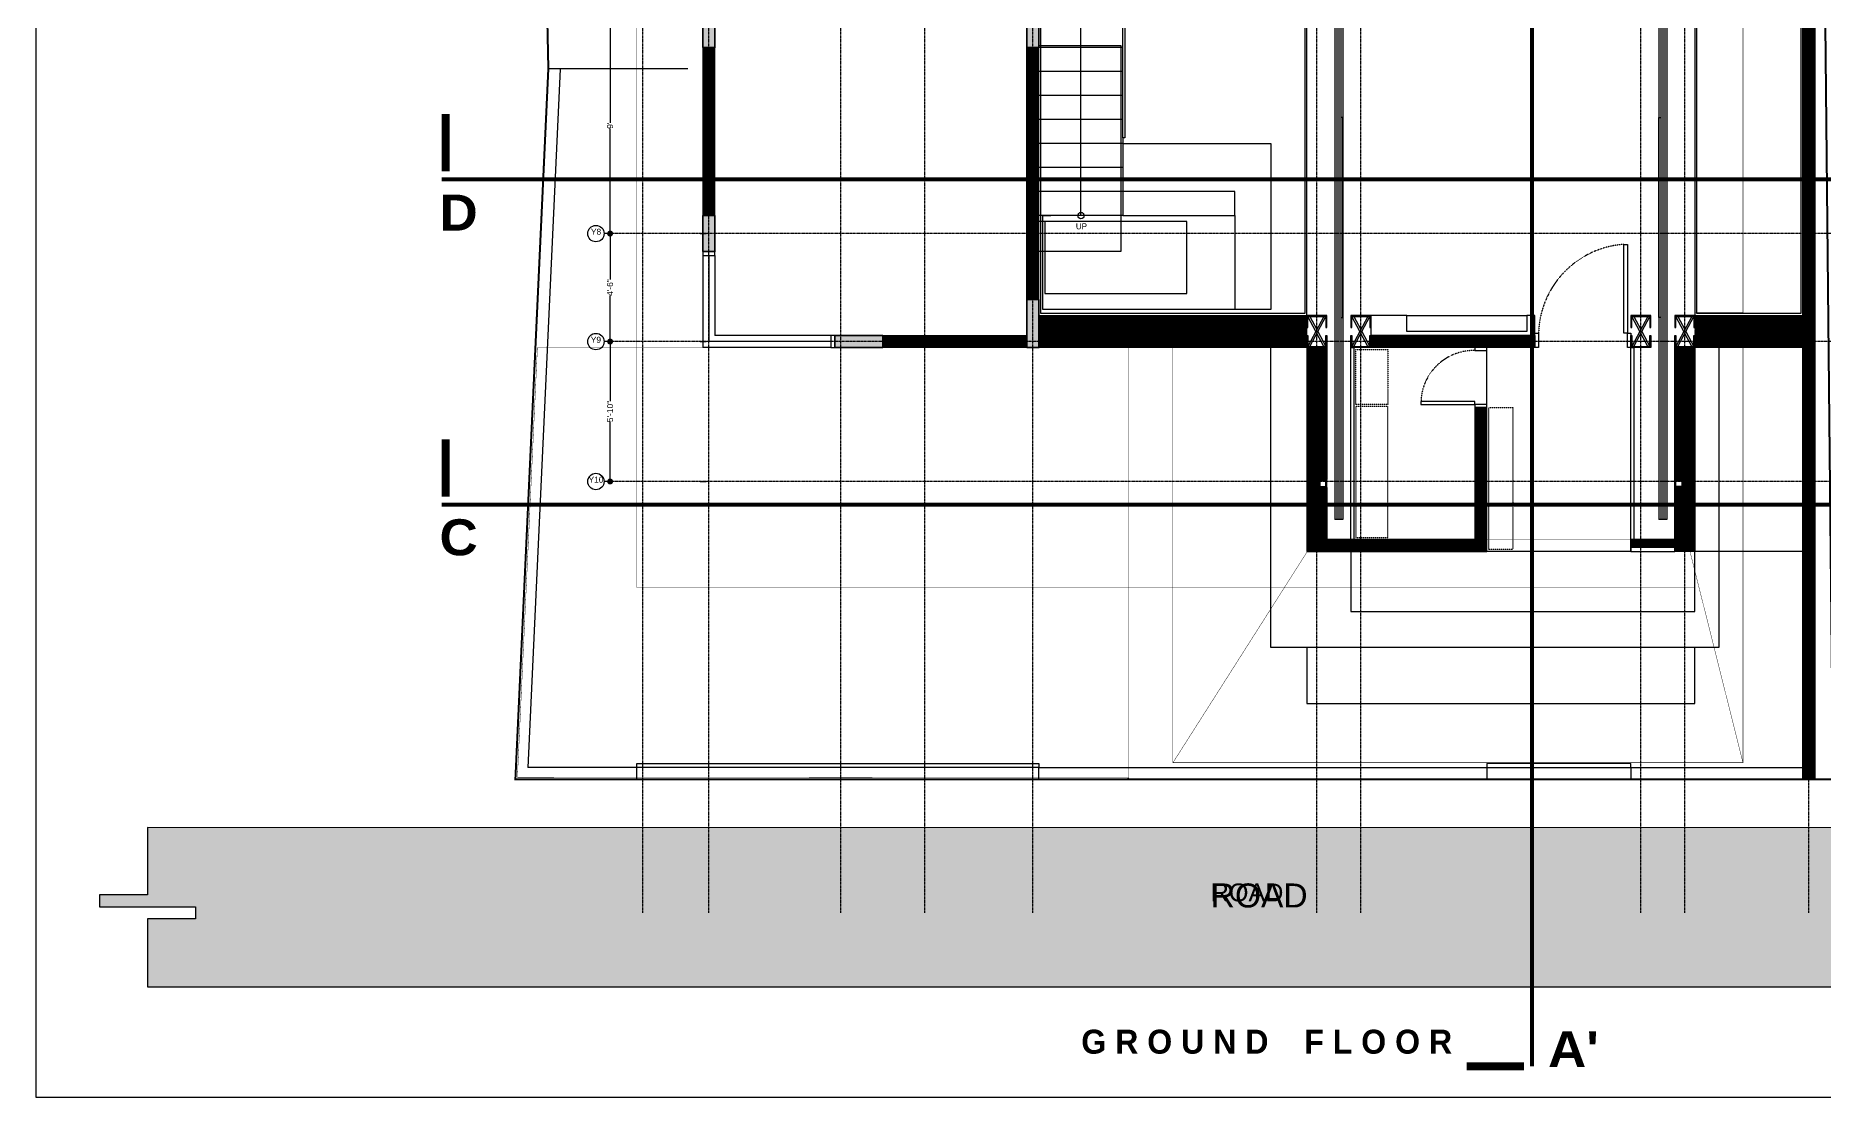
# Model space of a CAD drawing. Header units: inches. Extents: x -8790 to -5834, y -1746 to 1584.
# Drawn here: x -8790 to -7896, y 270 to 801 of the extents above; entities that cross this region are included whole.
import ezdxf

# ---------------------------------------------------------------- set-up
doc = ezdxf.new("R2010")
doc.units = ezdxf.units.IN
doc.header["$MEASUREMENT"] = 0
doc.header["$PDMODE"] = 34
for name, pattern in [('CENTERX2', [4, 2.5, -0.5, 0.5, -0.5]), ('DASHED2', [0.375, 0.25, -0.125]), ('Z-1000$0$ACAD_ISO04W100', [30, 24, -3, 0, -3]), ('Z-1001$0$CENTERX2', [4, 2.5, -0.5, 0.5, -0.5])]:
    doc.linetypes.add(name, pattern=pattern)
for name, color, linetype in [('A-TXT-MISC', 11, 'Continuous'), ('P-HATCH', 251, 'Continuous'), ('P-RCC5-SLAB', 12, 'Continuous'), ('P-XREF', 7, 'Continuous'), ('Z-1000$0$A-TXT-MISC', 11, 'Continuous'), ('Z-1000$0$A-TXT-MISC @ 48', 11, 'Continuous'), ('Z-1000$0$A-TXT-MISC @ 64', 11, 'Continuous'), ('Z-1000$0$P-MISC', 252, 'Continuous'), ('Z-1000$0$P-ROADMISC', 8, 'Continuous'), ('Z-1000$0$P-STAIRS', 13, 'Continuous'), ('Z-1000$0$Z-OPTIMISED BOUNDARY', 1, 'Z-1000$0$ACAD_ISO04W100'), ('Z-1001$0$A-MISC', 9, 'Continuous'), ('Z-1001$0$B-RCC-COLUMN', 12, 'Continuous'), ('Z-1001$0$P-TXT-MISC', 11, 'Continuous'), ('Z-1001$0$Z-CLINE', 34, 'Z-1001$0$CENTERX2'), ('Z-1001$0$Z-CLINE-DIM', 47, 'Continuous'), ('Z-1001$0$Z-CLINE-DIM @ 48', 47, 'Continuous'), ('Z-1001$0$Z-CLINE-TXT', 3, 'Continuous')]:
    doc.layers.add(name, color=color, linetype=linetype)
doc.layers.add('Z-1001$0$B-MASONRYFILL', color=7, linetype='Continuous', true_color=0x969696)
doc.styles.add('P-T-RM', font='GOTHIC.TTF')
doc.styles.get("Standard").update_dxf_attribs({"font": 'GOTHIC.TTF'})
doc.styles.add('Z-1000$0$Annotative', font='arial.ttf')
doc.styles.add('Z-1001$0$Annotative', font='arial.ttf')
doc.styles.add('Z-1001$0$Standard', font='arial.ttf')
doc.dimstyles.new('Z-1001$0$P-DW', dxfattribs={"dimtxt": 0.0625, "dimasz": 0.0625, "dimexe": 1, "dimexo": 1, "dimgap": 0, "dimtad": 0, "dimdec": 3, "dimzin": 0, "dimdsep": 46, "dimlunit": 4, "dimtxsty": 'Z-1001$0$Annotative', "dimblk": 'Z-1001$0$_Dot', "dimcen": 0, "dimdle": 2, "dimclrt": 256, "dimadec": 0, "dimazin": 0, "dimtfac": 0.75, "dimtdec": 3, "dimtmove": 0, "dimatfit": 3, "dimldrblk": 'Z-1001$0$_Dot', "dimfxl": 1, "dimtolj": 1, "dimtzin": 0, "dimarcsym": 0})
pattern_1 = [(45, (-2e-13, 408.086628), (0.0168379802, 0.0617392608), [0.079375, -0.015875, 0, -0.015875])]
pattern_2 = [(45, (22, 408.086628), (0.0168379802, 0.0617392608), [0.079375, -0.015875, 0, -0.015875])]
pattern_3 = [(45, (162, 408.086628), (0.0168379802, 0.0617392608), [0.079375, -0.015875, 0, -0.015875])]
pattern_4 = [(45, (184, 408.086628), (0.0168379802, 0.0617392608), [0.079375, -0.015875, 0, -0.015875])]
pattern_5 = [(45, (7e-13, 0.086628), (0.0168379802, 0.0617392608), [0.079375, -0.015875, 0, -0.015875])]
pattern_6 = [(45, (22, 0.086628), (0.0168379802, 0.0617392608), [0.079375, -0.015875, 0, -0.015875])]
pattern_7 = [(45, (162, 0.086628), (0.0168379802, 0.0617392608), [0.079375, -0.015875, 0, -0.015875])]
pattern_8 = [(45, (184, 0.086628), (0.0168379802, 0.0617392608), [0.079375, -0.015875, 0, -0.015875])]
pattern_9 = [(45, (-2e-13, -0.913372), (0.0168379802, 0.0617392608), [0.079375, -0.015875, 0, -0.015875])]

# ---------------------------------------------------------------- blocks, each defined once
blk = doc.blocks.new('*U59')
at = {"layer": 'Z-1000$0$A-TXT-MISC @ 48', "insert": (1592.88, 231.03), "char_height": 9, "attachment_point": 1, "style": 'Z-1000$0$Annotative'}
blk.add_mtext_dynamic_manual_height_columns('ROAD', width=69.3678, gutter_width=48, heights=[0], dxfattribs=at)
at = {"layer": 'Z-1000$0$A-TXT-MISC @ 64', "insert": (1592.88, 231.03), "char_height": 12, "attachment_point": 1, "style": 'Z-1000$0$Annotative'}
blk.add_mtext_dynamic_manual_height_columns('ROAD', width=92.4904, gutter_width=64, heights=[0], dxfattribs=at)
blk = doc.blocks.new('Z-1000')
at = {"layer": 'Z-1000$0$P-MISC'}
h = blk.add_hatch(dxfattribs=at)
h.set_pattern_fill('ANGLE', color=256)
h.set_pattern_definition([(0, (0, 0), (0, 6.985), [5.08, -1.905]), (90, (0, 0), (-6.985, 4e-16), [5.08, -1.905])])
h.paths.add_polyline_path([(2312.54, 179.33), (2312.54, 674.36), (2288.54, 674.36), (2288.54, 680.36), (2336.54, 680.36), (2336.54, 686.36), (2312.54, 686.36), (2312.54, 1168), (2203.12, 1168), (2203.12, 1144), (2197.12, 1144), (2197.12, 1192), (2191.12, 1192), (2191.12, 1168), (2164.66, 1167.85), (2163.67, 1003.74), (2159.18, 258.9), (1061.27, 259.04), (1061.27, 225.32), (1037.27, 225.32), (1037.27, 219.32), (1085.27, 219.32), (1085.27, 213.32), (1061.27, 213.32), (1061.27, 179.33), (1599.71, 179.33), (1605.71, 179.33), (1611.71, 179.33)])
at = {"layer": 'Z-1000$0$P-ROADMISC', "lineweight": -3}
blk.add_lwpolyline([(2159.18, 258.9), (1061.27, 259.04), (1061.27, 225.32), (1037.27, 225.32), (1037.27, 219.32), (1085.27, 219.32), (1085.27, 213.32), (1061.27, 213.32), (1061.27, 179.33), (1599.71, 179.33), (1599.71, 179.33), (1605.71, 179.33), (1605.71, 179.33), (1611.71, 179.33), (1611.71, 179.33), (2312.54, 179.33)], dxfattribs=at)
at = {"layer": 'Z-1000$0$P-STAIRS'}
blk.add_lwpolyline([(1005.41, 124.1), (2423.14, 124.1), (2423.14, 1438.87), (1005.41, 1438.87)], close=True, dxfattribs=at)
at = {"layer": 'Z-1000$0$Z-OPTIMISED BOUNDARY', "color": 1, "lineweight": -3, "ltscale": 0.01, "true_color": 0xef0b0b, "const_width": 1}
blk.add_lwpolyline([(1262.66, 1146.54), (1262.61, 785.71), (1259.26, 753.69), (1261.69, 638.61), (1245.21, 283.04), (1903.98, 283.04), (1896.72, 1002.04), (2138.66, 1003.89), (2140.6, 1157.45), (1262.66, 1146.54)], dxfattribs=at)
at = {"layer": 'Z-1000$0$A-TXT-MISC', "color": 2}
blk.add_blockref('*U59', (0, 0), dxfattribs=at)
blk = doc.blocks.new('Z-1001$0$columns')
at = {"layer": 'Z-1001$0$A-MISC', "true_color": 0x794715}
h = blk.add_hatch(dxfattribs=at)
h.set_pattern_fill('ANSI36', color=36, scale=0.01)
h.set_pattern_definition(pattern_1)
h.paths.add_polyline_path([(645.59, 793.07), (645.59, 799.07), (635.59, 799.07), (635.59, 793.07), (636.09, 793.07), (636.09, 798.57), (645.09, 798.57), (645.09, 793.07)])
h = blk.add_hatch(dxfattribs=at)
h.set_pattern_fill('ANSI36', color=36, scale=0.01)
h.set_pattern_definition(pattern_2)
h.paths.add_polyline_path([(667.59, 793.07), (667.59, 799.07), (657.59, 799.07), (657.59, 793.07), (658.09, 793.07), (658.09, 798.57), (667.09, 798.57), (667.09, 793.07)])
h = blk.add_hatch(dxfattribs=at)
h.set_pattern_fill('ANSI36', color=36, scale=0.01)
h.set_pattern_definition(pattern_3)
h.paths.add_polyline_path([(807.59, 793.07), (807.59, 799.07), (797.59, 799.07), (797.59, 793.07), (798.09, 793.07), (798.09, 798.57), (807.09, 798.57), (807.09, 793.07)])
h = blk.add_hatch(dxfattribs=at)
h.set_pattern_fill('ANSI36', color=36, scale=0.01)
h.set_pattern_definition(pattern_4)
h.paths.add_polyline_path([(829.59, 793.07), (829.59, 799.07), (819.59, 799.07), (819.59, 793.07), (820.09, 793.07), (820.09, 798.57), (829.09, 798.57), (829.09, 793.07)])
h = blk.add_hatch(dxfattribs=at)
h.set_pattern_fill('ANSI36', color=36, scale=0.01)
h.set_pattern_definition(pattern_1)
h.paths.add_polyline_path([(645.59, 789.07), (645.59, 783.07), (635.59, 783.07), (635.59, 789.07), (636.09, 789.07), (636.09, 783.57), (645.09, 783.57), (645.09, 789.07)])
h = blk.add_hatch(dxfattribs=at)
h.set_pattern_fill('ANSI36', color=36, scale=0.01)
h.set_pattern_definition(pattern_2)
h.paths.add_polyline_path([(667.59, 789.07), (667.59, 783.07), (657.59, 783.07), (657.59, 789.07), (658.09, 789.07), (658.09, 783.57), (667.09, 783.57), (667.09, 789.07)])
h = blk.add_hatch(dxfattribs=at)
h.set_pattern_fill('ANSI36', color=36, scale=0.01)
h.set_pattern_definition(pattern_3)
h.paths.add_polyline_path([(807.59, 789.07), (807.59, 783.07), (797.59, 783.07), (797.59, 789.07), (798.09, 789.07), (798.09, 783.57), (807.09, 783.57), (807.09, 789.07)])
h = blk.add_hatch(dxfattribs=at)
h.set_pattern_fill('ANSI36', color=36, scale=0.01)
h.set_pattern_definition(pattern_4)
h.paths.add_polyline_path([(829.59, 789.07), (829.59, 783.07), (819.59, 783.07), (819.59, 789.07), (820.09, 789.07), (820.09, 783.57), (829.09, 783.57), (829.09, 789.07)])
h = blk.add_hatch(dxfattribs=at)
h.set_pattern_fill('ANSI36', color=36, scale=0.01)
h.set_pattern_definition(pattern_5)
h.paths.add_polyline_path([(645.59, 385.07), (645.59, 391.07), (635.59, 391.07), (635.59, 385.07), (636.09, 385.07), (636.09, 390.57), (645.09, 390.57), (645.09, 385.07)])
h = blk.add_hatch(dxfattribs=at)
h.set_pattern_fill('ANSI36', color=36, scale=0.01)
h.set_pattern_definition(pattern_6)
h.paths.add_polyline_path([(667.59, 385.07), (667.59, 391.07), (657.59, 391.07), (657.59, 385.07), (658.09, 385.07), (658.09, 390.57), (667.09, 390.57), (667.09, 385.07)])
h = blk.add_hatch(dxfattribs=at)
h.set_pattern_fill('ANSI36', color=36, scale=0.01)
h.set_pattern_definition(pattern_7)
h.paths.add_polyline_path([(807.59, 385.07), (807.59, 391.07), (797.59, 391.07), (797.59, 385.07), (798.09, 385.07), (798.09, 390.57), (807.09, 390.57), (807.09, 385.07)])
h = blk.add_hatch(dxfattribs=at)
h.set_pattern_fill('ANSI36', color=36, scale=0.01)
h.set_pattern_definition(pattern_8)
h.paths.add_polyline_path([(829.59, 385.07), (829.59, 391.07), (819.59, 391.07), (819.59, 385.07), (820.09, 385.07), (820.09, 390.57), (829.09, 390.57), (829.09, 385.07)])
h = blk.add_hatch(dxfattribs=at)
h.set_pattern_fill('ANSI36', color=36, scale=0.01)
h.set_pattern_definition(pattern_5)
h.paths.add_polyline_path([(645.59, 381.07), (645.59, 375.07), (635.59, 375.07), (635.59, 381.07), (636.09, 381.07), (636.09, 375.57), (645.09, 375.57), (645.09, 381.07)])
h = blk.add_hatch(dxfattribs=at)
h.set_pattern_fill('ANSI36', color=36, scale=0.01)
h.set_pattern_definition(pattern_6)
h.paths.add_polyline_path([(667.59, 381.07), (667.59, 375.07), (657.59, 375.07), (657.59, 381.07), (658.09, 381.07), (658.09, 375.57), (667.09, 375.57), (667.09, 381.07)])
h = blk.add_hatch(dxfattribs=at)
h.set_pattern_fill('ANSI36', color=36, scale=0.01)
h.set_pattern_definition(pattern_7)
h.paths.add_polyline_path([(807.59, 381.07), (807.59, 375.07), (797.59, 375.07), (797.59, 381.07), (798.09, 381.07), (798.09, 375.57), (807.09, 375.57), (807.09, 381.07)])
h = blk.add_hatch(dxfattribs=at)
h.set_pattern_fill('ANSI36', color=36, scale=0.01)
h.set_pattern_definition(pattern_8)
h.paths.add_polyline_path([(829.59, 381.07), (829.59, 375.07), (819.59, 375.07), (819.59, 381.07), (820.09, 381.07), (820.09, 375.57), (829.09, 375.57), (829.09, 381.07)])
h = blk.add_hatch(dxfattribs=at)
h.set_pattern_fill('ANSI36', color=36, scale=0.01)
h.set_pattern_definition(pattern_9)
h.paths.add_polyline_path([(645.09, 308.57), (642.09, 308.57), (642.09, 305.57), (645.09, 305.57)], flags=16)
h.paths.add_polyline_path([(645.59, 309.07), (641.59, 309.07), (641.59, 305.07), (645.59, 305.07)])
h = blk.add_hatch(dxfattribs=at)
h.set_pattern_fill('ANSI36', color=36, scale=0.01)
h.set_pattern_definition(pattern_9)
h.paths.add_polyline_path([(820.09, 308.57), (823.09, 308.57), (823.09, 305.57), (820.09, 305.57)], flags=16)
h.paths.add_polyline_path([(819.59, 309.07), (823.59, 309.07), (823.59, 305.07), (819.59, 305.07)])
at = {"layer": 'Z-1001$0$B-MASONRYFILL', "ltscale": 2}
h = blk.add_hatch(color=8, dxfattribs=at)
h.dxf.hatch_style = 1
h.paths.add_polyline_path([(333.59, 981.07), (333.59, 975.07), (351.59, 975.07), (351.59, 981.07)])
h = blk.add_hatch(color=8, dxfattribs=at)
h.dxf.hatch_style = 1
h.paths.add_polyline_path([(495.59, 957.07), (501.59, 957.07), (501.59, 981.07), (495.59, 981.07)])
h = blk.add_hatch(color=8, dxfattribs=at)
h.dxf.hatch_style = 1
h.paths.add_polyline_path([(639.59, 963.07), (645.59, 963.07), (645.59, 981.07), (639.59, 981.07)])
h = blk.add_hatch(color=8, dxfattribs=at)
h.dxf.hatch_style = 1
h.paths.add_polyline_path([(657.59, 981.07), (657.59, 975.07), (675.59, 975.07), (675.59, 981.07)])
h = blk.add_hatch(color=8, dxfattribs=at)
h.dxf.hatch_style = 1
h.paths.add_polyline_path([(819.59, 981.07), (819.59, 975.07), (843.59, 975.07), (843.59, 981.07)])
h = blk.add_hatch(color=8, dxfattribs=at)
h.dxf.hatch_style = 1
h.paths.add_polyline_path([(819.59, 883.07), (819.59, 877.07), (843.59, 877.07), (843.59, 883.07)])
h = blk.add_hatch(color=8, dxfattribs=at)
h.dxf.hatch_style = 1
h.paths.add_polyline_path([(300.59, 819.07), (300.59, 813.07), (318.59, 813.07), (318.59, 819.07)])
h = blk.add_hatch(color=8, dxfattribs=at)
h.dxf.hatch_style = 1
h.paths.add_polyline_path([(495.59, 783.07), (501.59, 783.07), (501.59, 807.07), (495.59, 807.07)])
h = blk.add_hatch(color=8, dxfattribs=at)
h.dxf.hatch_style = 1
h.paths.add_polyline_path([(333.59, 789.07), (333.59, 783.07), (351.59, 783.07), (351.59, 789.07)])
h = blk.add_hatch(color=8, dxfattribs=at)
h.dxf.hatch_style = 1
h.paths.add_polyline_path([(495.59, 681.07), (501.59, 681.07), (501.59, 699.07), (495.59, 699.07)])
h = blk.add_hatch(color=8, dxfattribs=at)
h.dxf.hatch_style = 1
h.paths.add_polyline_path([(333.59, 615.07), (333.59, 609.07), (351.59, 609.07), (351.59, 615.07)])
h = blk.add_hatch(color=8, dxfattribs=at)
h.dxf.hatch_style = 1
h.paths.add_polyline_path([(447.59, 609.07), (447.59, 615.07), (429.59, 615.07), (429.59, 609.07)])
h = blk.add_hatch(color=8, dxfattribs=at)
h.dxf.hatch_style = 1
h.paths.add_polyline_path([(495.59, 525.07), (501.59, 525.07), (501.59, 549.07), (495.59, 549.07)])
h = blk.add_hatch(color=8, dxfattribs=at)
h.dxf.hatch_style = 1
h.paths.add_polyline_path([(333.59, 525.07), (339.59, 525.07), (339.59, 543.07), (333.59, 543.07)])
h = blk.add_hatch(color=8, dxfattribs=at)
h.dxf.hatch_style = 1
h.paths.add_polyline_path([(333.59, 423.07), (339.59, 423.07), (339.59, 441.07), (333.59, 441.07)])
h = blk.add_hatch(color=8, dxfattribs=at)
h.dxf.hatch_style = 1
h.paths.add_polyline_path([(495.59, 375.07), (501.59, 375.07), (501.59, 399.07), (495.59, 399.07)])
h = blk.add_hatch(color=8, dxfattribs=at)
h.dxf.hatch_style = 1
h.paths.add_polyline_path([(399.59, 381.07), (399.59, 375.07), (423.59, 375.07), (423.59, 381.07)])
at = {"layer": 'Z-1001$0$A-MISC', "color": 36, "true_color": 0x794715}
for points in [[(645.59, 793.07), (645.59, 799.07), (635.59, 799.07), (635.59, 793.07), (636.09, 793.07), (636.09, 798.57), (645.09, 798.57), (645.09, 793.07)], [(637.09, 783.57), (645.09, 798.57), (644.09, 798.57), (636.09, 783.57)], [(667.59, 793.07), (667.59, 799.07), (657.59, 799.07), (657.59, 793.07), (658.09, 793.07), (658.09, 798.57), (667.09, 798.57), (667.09, 793.07)], [(659.09, 783.57), (667.09, 798.57), (666.09, 798.57), (658.09, 783.57)], [(807.59, 793.07), (807.59, 799.07), (797.59, 799.07), (797.59, 793.07), (798.09, 793.07), (798.09, 798.57), (807.09, 798.57), (807.09, 793.07)], [(799.09, 783.57), (807.09, 798.57), (806.09, 798.57), (798.09, 783.57)], [(829.59, 793.07), (829.59, 799.07), (819.59, 799.07), (819.59, 793.07), (820.09, 793.07), (820.09, 798.57), (829.09, 798.57), (829.09, 793.07)], [(821.09, 783.57), (829.09, 798.57), (828.09, 798.57), (820.09, 783.57)], [(645.59, 789.07), (645.59, 783.07), (635.59, 783.07), (635.59, 789.07), (636.09, 789.07), (636.09, 783.57), (645.09, 783.57), (645.09, 789.07)], [(667.59, 789.07), (667.59, 783.07), (657.59, 783.07), (657.59, 789.07), (658.09, 789.07), (658.09, 783.57), (667.09, 783.57), (667.09, 789.07)], [(807.59, 789.07), (807.59, 783.07), (797.59, 783.07), (797.59, 789.07), (798.09, 789.07), (798.09, 783.57), (807.09, 783.57), (807.09, 789.07)], [(829.59, 789.07), (829.59, 783.07), (819.59, 783.07), (819.59, 789.07), (820.09, 789.07), (820.09, 783.57), (829.09, 783.57), (829.09, 789.07)], [(645.59, 385.07), (645.59, 391.07), (635.59, 391.07), (635.59, 385.07), (636.09, 385.07), (636.09, 390.57), (645.09, 390.57), (645.09, 385.07)], [(637.09, 375.57), (645.09, 390.57), (644.09, 390.57), (636.09, 375.57)], [(667.59, 385.07), (667.59, 391.07), (657.59, 391.07), (657.59, 385.07), (658.09, 385.07), (658.09, 390.57), (667.09, 390.57), (667.09, 385.07)], [(659.09, 375.57), (667.09, 390.57), (666.09, 390.57), (658.09, 375.57)], [(807.59, 385.07), (807.59, 391.07), (797.59, 391.07), (797.59, 385.07), (798.09, 385.07), (798.09, 390.57), (807.09, 390.57), (807.09, 385.07)], [(799.09, 375.57), (807.09, 390.57), (806.09, 390.57), (798.09, 375.57)], [(829.59, 385.07), (829.59, 391.07), (819.59, 391.07), (819.59, 385.07), (820.09, 385.07), (820.09, 390.57), (829.09, 390.57), (829.09, 385.07)], [(821.09, 375.57), (829.09, 390.57), (828.09, 390.57), (820.09, 375.57)], [(645.59, 381.07), (645.59, 375.07), (635.59, 375.07), (635.59, 381.07), (636.09, 381.07), (636.09, 375.57), (645.09, 375.57), (645.09, 381.07)], [(667.59, 381.07), (667.59, 375.07), (657.59, 375.07), (657.59, 381.07), (658.09, 381.07), (658.09, 375.57), (667.09, 375.57), (667.09, 381.07)], [(807.59, 381.07), (807.59, 375.07), (797.59, 375.07), (797.59, 381.07), (798.09, 381.07), (798.09, 375.57), (807.09, 375.57), (807.09, 381.07)], [(829.59, 381.07), (829.59, 375.07), (819.59, 375.07), (819.59, 381.07), (820.09, 381.07), (820.09, 375.57), (829.09, 375.57), (829.09, 381.07)], [(645.59, 309.07), (641.59, 309.07), (641.59, 305.07), (645.59, 305.07)], [(645.09, 308.57), (642.09, 308.57), (642.09, 305.57), (645.09, 305.57)], [(819.59, 309.07), (823.59, 309.07), (823.59, 305.07), (819.59, 305.07)], [(820.09, 308.57), (823.09, 308.57), (823.09, 305.57), (820.09, 305.57)]]:
    blk.add_lwpolyline(points, close=True, dxfattribs=at)
for points in [[(640.09, 791.07), (636.09, 798.57), (637.09, 798.57), (640.59, 792.01)], [(662.09, 791.07), (658.09, 798.57), (659.09, 798.57), (662.59, 792.01)], [(802.09, 791.07), (798.09, 798.57), (799.09, 798.57), (802.59, 792.01)], [(824.09, 791.07), (820.09, 798.57), (821.09, 798.57), (824.59, 792.01)], [(641.09, 791.07), (645.09, 783.57), (644.09, 783.57), (640.59, 790.13)], [(663.09, 791.07), (667.09, 783.57), (666.09, 783.57), (662.59, 790.13)], [(803.09, 791.07), (807.09, 783.57), (806.09, 783.57), (802.59, 790.13)], [(825.09, 791.07), (829.09, 783.57), (828.09, 783.57), (824.59, 790.13)], [(640.09, 383.07), (636.09, 390.57), (637.09, 390.57), (640.59, 384.01)], [(662.09, 383.07), (658.09, 390.57), (659.09, 390.57), (662.59, 384.01)], [(802.09, 383.07), (798.09, 390.57), (799.09, 390.57), (802.59, 384.01)], [(824.09, 383.07), (820.09, 390.57), (821.09, 390.57), (824.59, 384.01)], [(641.09, 383.07), (645.09, 375.57), (644.09, 375.57), (640.59, 382.13)], [(663.09, 383.07), (667.09, 375.57), (666.09, 375.57), (662.59, 382.13)], [(803.09, 383.07), (807.09, 375.57), (806.09, 375.57), (802.59, 382.13)], [(825.09, 383.07), (829.09, 375.57), (828.09, 375.57), (824.59, 382.13)]]:
    blk.add_lwpolyline(points, dxfattribs=at)
at = {"layer": 'Z-1001$0$B-RCC-COLUMN', "lineweight": 35, "ltscale": 2}
for points in [[(351.59, 975.07), (351.59, 981.07), (333.59, 981.07), (333.59, 975.07)], [(501.59, 981.07), (495.59, 981.07), (495.59, 957.07), (501.59, 957.07)], [(645.59, 981.07), (639.59, 981.07), (639.59, 963.07), (645.59, 963.07)], [(675.59, 975.07), (675.59, 981.07), (657.59, 981.07), (657.59, 975.07)], [(843.59, 975.07), (843.59, 981.07), (819.59, 981.07), (819.59, 975.07)], [(843.59, 877.07), (843.59, 883.07), (819.59, 883.07), (819.59, 877.07)], [(318.59, 813.07), (318.59, 819.07), (300.59, 819.07), (300.59, 813.07)], [(501.59, 807.07), (495.59, 807.07), (495.59, 783.07), (501.59, 783.07)], [(351.59, 783.07), (351.59, 789.07), (333.59, 789.07), (333.59, 783.07)], [(501.59, 699.07), (495.59, 699.07), (495.59, 681.07), (501.59, 681.07)], [(351.59, 609.07), (351.59, 615.07), (333.59, 615.07), (333.59, 609.07)], [(429.59, 615.07), (429.59, 609.07), (447.59, 609.07), (447.59, 615.07)], [(501.59, 549.07), (495.59, 549.07), (495.59, 525.07), (501.59, 525.07)], [(339.59, 543.07), (333.59, 543.07), (333.59, 525.07), (339.59, 525.07)], [(339.59, 441.07), (333.59, 441.07), (333.59, 423.07), (339.59, 423.07)], [(501.59, 399.07), (495.59, 399.07), (495.59, 375.07), (501.59, 375.07)], [(423.59, 375.07), (423.59, 381.07), (399.59, 381.07), (399.59, 375.07)]]:
    blk.add_lwpolyline(points, close=True, dxfattribs=at)
blk = doc.blocks.new('Z-1001$0$_Dot')
at = {"color": 0, "linetype": 'ByBlock', "lineweight": -2}
blk.add_line((-0.5, 0), (-1, 0), dxfattribs=at)
at = {"color": 0, "linetype": 'ByBlock', "const_width": 0.5}
blk.add_lwpolyline([(-0.25, 0, 1), (0.25, 0, 1)], format="xyb", close=True, dxfattribs=at)
blk = doc.blocks.new('*D52')
at = {"layer": 'Defpoints', "color": 0, "lineweight": -3, "transparency": 16777216}
for p in [(941, 664.08), (941, 556.08), (944, 556.08)]:
    blk.add_point(p, dxfattribs=at)
at = {"layer": 'Z-1001$0$Z-CLINE-DIM', "color": 0, "lineweight": -2, "transparency": 16777216}
for p, q in [((989, 664.08), (992, 664.08)), ((944, 661.08), (944, 611.46)), ((944, 559.08), (944, 608.7)), ((989, 556.08), (992, 556.08))]:
    blk.add_line(p, q, dxfattribs=at)
at = {"layer": 'Z-1001$0$Z-CLINE-DIM', "color": 0, "lineweight": -2, "transparency": 16777216, "xscale": 3, "yscale": 3, "zscale": 3}
for p, rotation in [((944, 664.08), 90), ((944, 556.08), 270)]:
    blk.add_blockref('Z-1001$0$_Dot', p, dxfattribs=dict(at, rotation=rotation))
at = {"layer": 'Z-1001$0$Z-CLINE-DIM', "transparency": 16777216, "insert": (944, 610.08), "char_height": 3, "attachment_point": 5, "rotation": 90, "style": 'Z-1001$0$Annotative'}
blk.add_mtext("\\A1;9'", dxfattribs=at)
blk = doc.blocks.new('*D53')
at = {"layer": 'Defpoints', "color": 0, "lineweight": -3, "transparency": 16777216}
for p in [(941, 556.08), (941, 502.08), (944, 502.08)]:
    blk.add_point(p, dxfattribs=at)
at = {"layer": 'Z-1001$0$Z-CLINE-DIM', "color": 0, "lineweight": -2, "transparency": 16777216}
for p, q in [((989, 556.08), (992, 556.08)), ((944, 553.08), (944, 533.13)), ((944, 505.08), (944, 525.03)), ((989, 502.08), (992, 502.08))]:
    blk.add_line(p, q, dxfattribs=at)
at = {"layer": 'Z-1001$0$Z-CLINE-DIM', "color": 0, "lineweight": -2, "transparency": 16777216, "xscale": 3, "yscale": 3, "zscale": 3}
for p, rotation in [((944, 556.08), 90), ((944, 502.08), 270)]:
    blk.add_blockref('Z-1001$0$_Dot', p, dxfattribs=dict(at, rotation=rotation))
at = {"layer": 'Z-1001$0$Z-CLINE-DIM', "transparency": 16777216, "insert": (944, 529.08), "char_height": 3, "attachment_point": 5, "rotation": 90, "style": 'Z-1001$0$Annotative'}
blk.add_mtext('\\A1;4\'-6"', dxfattribs=at)
blk = doc.blocks.new('*D55')
at = {"layer": 'Defpoints', "color": 0, "lineweight": -3, "transparency": 16777216}
for p in [(941, 502.08), (941, 432.08), (944, 432.08)]:
    blk.add_point(p, dxfattribs=at)
at = {"layer": 'Z-1001$0$Z-CLINE-DIM', "color": 0, "lineweight": -2, "transparency": 16777216}
for p, q in [((989, 502.08), (992, 502.08)), ((944, 499.08), (944, 472.24)), ((944, 435.08), (944, 461.93)), ((989, 432.08), (992, 432.08))]:
    blk.add_line(p, q, dxfattribs=at)
at = {"layer": 'Z-1001$0$Z-CLINE-DIM', "color": 0, "lineweight": -2, "transparency": 16777216, "xscale": 3, "yscale": 3, "zscale": 3}
for p, rotation in [((944, 502.08), 90), ((944, 432.08), 270)]:
    blk.add_blockref('Z-1001$0$_Dot', p, dxfattribs=dict(at, rotation=rotation))
at = {"layer": 'Z-1001$0$Z-CLINE-DIM', "transparency": 16777216, "insert": (944, 467.08), "char_height": 3, "attachment_point": 5, "rotation": 90, "style": 'Z-1001$0$Annotative'}
blk.add_mtext('\\A1;5\'-10"', dxfattribs=at)
blk = doc.blocks.new("DOOR 2'6")
for points in [[(-1867.09, 808.67), (-1865.59, 808.67), (-1865.59, 814.67), (-1867.09, 814.67)], [(-1838.59, 808.67), (-1837.09, 808.67), (-1837.09, 814.67), (-1838.59, 814.67)], [(-1838.59, 781.67), (-1838.59, 808.67), (-1840.09, 808.67), (-1840.09, 781.67)]]:
    blk.add_lwpolyline(points, close=True)
at = {"linetype": 'DASHED2', "ltscale": 0.2}
blk.add_arc((-1839.23, 808.03), 26.37, 178.60758, 268.11926, dxfattribs=at)
blk = doc.blocks.new("DOOR 3'4")
for points in [[(-1903.42, 941.67), (-1903.42, 904.67), (-1904.92, 904.67), (-1904.92, 941.67)], [(-1941.92, 904.67), (-1940.42, 904.67), (-1940.42, 898.67), (-1941.92, 898.67)], [(-1903.42, 904.67), (-1901.92, 904.67), (-1901.92, 898.67), (-1903.42, 898.67)]]:
    blk.add_lwpolyline(points, close=True)
at = {"linetype": 'DASHED2', "ltscale": 0.2}
blk.add_arc((-1902.3, 903.62), 38.13, 93.9382, 178.43232, dxfattribs=at)
blk = doc.blocks.new('A$C6D9B0E44')
at = {"layer": 'P-RCC5-SLAB', "linetype": 'CENTERX2', "ltscale": 0.1, "const_width": 2}
for points in [[(508.24, -143.41), (508.24, 948.93)], [(1031.3, 300.13), (-36.91, 300.13)], [(1031.3, 137.48), (-36.91, 137.48)]]:
    blk.add_lwpolyline(points, dxfattribs=at)
at = {"layer": 'P-RCC5-SLAB', "linetype": 'CENTERX2', "const_width": 4}
for points in [[(-34.92, 304.13), (-34.92, 332.79)], [(-34.92, 141.48), (-34.92, 170.14)], [(504.24, -143.41), (475.58, -143.41)]]:
    blk.add_lwpolyline(points, dxfattribs=at)
at = {"layer": 'A-TXT-MISC', "color": 2, "char_height": 18}
for s, insert, attachment_point in [('{\\fCentury Gothic|b1|i0|c0|p34;\\W1.1;D}', (-18.81, 274.52), 9), ('{\\fCentury Gothic|b1|i0|c0|p34;\\W1.1;C}', (-18.81, 111.87), 9), ("{\\fCentury Gothic|b1|i0|c0|p34;\\W1.1;A'}", (541.73, -125.89), 3)]:
    blk.add_mtext_dynamic_manual_height_columns(s, width=254.767, gutter_width=1, heights=[0], dxfattribs=dict(at, insert=insert, attachment_point=attachment_point))
blk = doc.blocks.new('Z-1001')
at = {"layer": 'Z-1001$0$Z-CLINE', "ltscale": 0.1}
for p, q in [((960.4269, 216.3864), (960.4269, 1169.9077)), ((993.4269, 216.3864), (993.4269, 1169.9077)), ((1059.4269, 216.3864), (1059.4269, 1169.9077)), ((1101.4269, 216.3864), (1101.4269, 1169.9077)), ((1155.4269, 216.3864), (1155.4269, 1169.9077)), ((1297.4269, 216.3864), (1297.4269, 1169.9077)), ((1319.4269, 216.3864), (1319.4269, 1169.9077)), ((1459.4269, 216.3864), (1459.4269, 1169.9077)), ((1481.4269, 216.3864), (1481.4269, 1169.9077)), ((1543.4269, 216.3864), (1543.4269, 1169.9077)), ((1853.1804, 556.0826), (940.9989, 556.0826)), ((1853.1804, 502.0826), (940.9989, 502.0826)), ((1853.1804, 432.0826), (940.9989, 432.0826))]:
    blk.add_line(p, q, dxfattribs=at)
at = {"layer": 'Z-1001$0$Z-CLINE-TXT'}
for centre in [(936.9008, 556.0826), (936.9008, 502.0826), (936.9008, 432.0826)]:
    blk.add_circle(centre, 4.0981, dxfattribs=at)
for name, p in [('Z-1000', (-348.5703, 0)), ('Z-1001$0$columns', (656.8354, 124.0138))]:
    blk.add_blockref(name, p)
at = {"layer": 'Z-1001$0$P-TXT-MISC', "insert": (1179.5778, 157.9021), "char_height": 12, "attachment_point": 1, "style": 'Z-1001$0$Standard'}
blk.add_mtext_dynamic_manual_height_columns('{\\fCentury Gothic|b1|i0|c0|p34;G R O U N D    F L O O R}', width=236.903894, gutter_width=1, heights=[0], dxfattribs=at)
at = {"layer": 'Z-1001$0$Z-CLINE-TXT', "char_height": 4, "attachment_point": 1, "style": 'Z-1001$0$Standard'}
for s, insert in [('{\\H0.75x;Y8} ', (934.4105, 558.474)), ('{\\H0.75x;Y9} ', (934.336, 504.474)), ('{\\H0.75x;Y10} ', (933.2062, 434.474))]:
    blk.add_mtext_dynamic_manual_height_columns(s, width=7.054489, gutter_width=1, heights=[0], dxfattribs=dict(at, insert=insert))
at = {"layer": 'Z-1001$0$Z-CLINE-DIM @ 48'}
for base, p1, p2, picture, middle in [((944.0043, 556.0826), (940.9989, 664.0826), (940.9989, 556.0826), '*D52', (944.0043, 610.0826)), ((944.0043, 502.0826), (940.9989, 556.0826), (940.9989, 502.0826), '*D53', (944.0043, 529.0826)), ((944.0043, 432.0826), (940.9989, 502.0826), (940.9989, 432.0826), '*D55', (944.0043, 467.0826))]:
    dim = blk.add_linear_dim(base=base, p1=p1, p2=p2, angle=90, dimstyle='Z-1001$0$P-DW', override={"dimscale": 48, "dimtix": 0, "dimtofl": 0, "dimtmove": 0, "dimatfit": 3}, dxfattribs=at)
    dim.commit()
    dim.dimension.update_dxf_attribs({"geometry": picture, "text_midpoint": middle})

msp = doc.modelspace()

# ---------------------------------------------------------------- hatches: boundary and pattern name
at = {"layer": 'P-HATCH', "lineweight": -3, "true_color": 0xb3b3b3, "transparency": 33554687}
h = msp.add_hatch(dxfattribs=at)
h.set_pattern_fill('ANSI32', color=253)
h.set_pattern_definition([(45, (-8162.88956, 390.51756), (-0.26516504, 0.26516504), []), (45, (-8162.7128, 390.51756), (-0.26516504, 0.26516504), [])])
h.paths.add_polyline_path([(-7906.1, 1188.64), (-7906.1, 1058.64), (-7930.1, 1058.64), (-7930.1, 1052.64), (-7906.1, 1052.64), (-7906.1, 660.64), (-7960.1, 660.64), (-7960.1, 644.64), (-7906.1, 644.64), (-7906.1, 428.64), (-7900.1, 428.64), (-7900.1, 1188.64)])
h = msp.add_hatch(dxfattribs=at)
h.set_pattern_fill('ANSI32', color=253)
h.set_pattern_definition([(45, (-8633.9615, -27.48244), (-0.26516504, 0.26516504), []), (45, (-8633.78472, -27.48244), (-0.26516504, 0.26516504), [])])
h.paths.add_polyline_path([(-8456.1, 794.64), (-8456.1, 710.64), (-8450.1, 710.64), (-8450.1, 794.64)])
h = msp.add_hatch(dxfattribs=at)
h.set_pattern_fill('ANSI32', color=253)
h.set_pattern_definition([(45, (-8471.9615, -69.48244), (-0.26516504, 0.26516504), []), (45, (-8471.78472, -69.48244), (-0.26516504, 0.26516504), [])])
h.paths.add_polyline_path([(-8294.1, 794.64), (-8294.1, 668.64), (-8288.1, 668.64), (-8288.1, 794.64)])
h = msp.add_hatch(dxfattribs=at)
h.set_pattern_fill('ANSI32', color=253)
h.set_pattern_definition([(45, (-8438.88956, -171.48244), (-0.26516504, 0.26516504), []), (45, (-8438.7128, -171.48244), (-0.26516504, 0.26516504), [])])
h.paths.add_polyline_path([(-8154.1, 644.64), (-8154.1, 660.64), (-8288.1, 660.64), (-8288.1, 644.64)])
h = msp.add_hatch(dxfattribs=at)
h.set_pattern_fill('ANSI32', color=253)
h.set_pattern_definition([(45, (-8516.88956, -171.48244), (-0.26516504, 0.26516504), []), (45, (-8516.7128, -171.48244), (-0.26516504, 0.26516504), [])])
h.paths.add_polyline_path([(-8294.1, 644.64), (-8294.1, 650.64), (-8366.1, 650.64), (-8366.1, 644.64)])
h = msp.add_hatch(dxfattribs=at)
h.set_pattern_fill('ANSI32', color=253)
h.set_pattern_definition([(45, (-8549.88956, 428.51756), (-0.26516504, 0.26516504), []), (45, (-8549.7128, 428.51756), (-0.26516504, 0.26516504), [])])
h.paths.add_polyline_path([(-8144.1, 574.64), (-8148.1, 574.64), (-8148.1, 578.64), (-8144.1, 578.64), (-8144.1, 644.64), (-8154.1, 644.64), (-8154.1, 542.64), (-8064.1, 542.64), (-8064.1, 614.64), (-8070.1, 614.64), (-8070.1, 548.64), (-8144.1, 548.64)])
h = msp.add_hatch(dxfattribs=at)
h.set_pattern_fill('ANSI32', color=253)
h.set_pattern_definition([(45, (-8272.88956, -171.48244), (-0.26516504, 0.26516504), []), (45, (-8272.7128, -171.48244), (-0.26516504, 0.26516504), [])])
h.paths.add_polyline_path([(-8040.1, 650.64), (-8122.1, 650.64), (-8122.1, 644.64), (-8040.1, 644.64)])
h = msp.add_hatch(dxfattribs=at)
h.set_pattern_fill('ANSI32', color=253)
h.set_pattern_definition([(45, (-8142.88956, -267.48244), (-0.26516504, 0.26516504), []), (45, (-8142.7128, -267.48244), (-0.26516504, 0.26516504), [])])
h.paths.add_polyline_path([(-7966.1, 574.64), (-7970.1, 574.64), (-7970.1, 548.64), (-7992.1, 548.64), (-7992.1, 544.64), (-7970.1, 544.64), (-7970.1, 542.64), (-7960.1, 542.64), (-7960.1, 644.64), (-7970.1, 644.64), (-7970.1, 578.64), (-7966.1, 578.64)])

# ---------------------------------------------------------------- linework, layer by layer
at = {"layer": 'P-HATCH'}
for p, q in [((-7900.1, 1188.64), (-7900.1, 428.64)), ((-7906.1, 660.64), (-7906.1, 1052.64)), ((-8267.1, 710.64), (-8267.1, 854.64)), ((-8456.1, 794.64), (-8456.1, 710.64)), ((-8450.1, 710.64), (-8450.1, 794.64)), ((-8294.1, 668.64), (-8294.1, 794.64)), ((-8288.1, 668.64), (-8288.1, 794.64)), ((-8246.1, 794.64), (-8288.1, 794.64)), ((-8533.41, 784.17), (-8549.89, 428.52)), ((-8527.42, 783.89), (-8543.6, 434.62)), ((-8246.1, 782.64), (-8288.1, 782.64)), ((-8246.1, 770.64), (-8288.1, 770.64)), ((-8246.1, 758.64), (-8288.1, 758.64)), ((-8246.1, 746.64), (-8288.1, 746.64)), ((-8246.1, 749.57), (-8246.1, 710.64)), ((-8246.1, 734.64), (-8288.1, 734.64)), ((-8246.1, 722.64), (-8288.1, 722.64)), ((-8246.1, 710.64), (-8288.1, 710.64)), ((-8456.1, 690.64), (-8456.1, 644.64)), ((-8453.1, 690.64), (-8453.1, 647.64)), ((-8450.1, 690.64), (-8450.1, 650.64)), ((-8288.1, 660.64), (-8154.1, 660.64)), ((-8154.1, 644.64), (-8154.1, 660.64)), ((-7960.1, 660.64), (-7906.1, 660.64)), ((-8392.1, 644.64), (-8456.1, 644.64)), ((-8392.1, 647.64), (-8453.1, 647.64)), ((-8392.1, 650.64), (-8450.1, 650.64)), ((-8366.1, 650.64), (-8294.1, 650.64)), ((-8294.1, 644.64), (-8366.1, 644.64)), ((-8154.1, 644.64), (-8288.1, 644.64)), ((-8154.1, 644.64), (-8154.1, 542.64)), ((-8144.1, 644.64), (-8154.1, 644.64)), ((-8144.1, 644.64), (-8144.1, 578.64)), ((-8040.1, 650.64), (-8122.1, 650.64)), ((-8040.1, 644.64), (-8122.1, 644.64)), ((-8040.1, 650.64), (-8040.1, 644.64)), ((-7906.1, 644.64), (-7960.1, 644.64)), ((-7960.1, 644.64), (-7960.1, 542.64)), ((-7906.1, 428.64), (-7906.1, 644.64)), ((-8064.1, 614.64), (-8070.1, 614.64)), ((-8070.1, 614.64), (-8070.1, 548.64)), ((-8064.1, 542.64), (-8064.1, 614.64)), ((-8144.1, 578.64), (-8148.1, 578.64)), ((-8148.1, 578.64), (-8148.1, 574.64)), ((-8148.1, 574.64), (-8144.1, 574.64)), ((-8144.1, 574.64), (-8144.1, 548.64)), ((-8070.1, 548.64), (-8144.1, 548.64)), ((-7992.1, 544.64), (-7992.1, 548.64)), ((-7970.1, 548.64), (-7992.1, 548.64)), ((-8154.1, 542.64), (-8064.1, 542.64)), ((-7970.1, 544.64), (-7992.1, 544.64)), ((-7970.1, 544.64), (-7970.1, 542.64)), ((-7960.1, 542.64), (-7970.1, 542.64)), ((-8489.1, 434.52), (-8543.6, 434.62)), ((-8489.1, 428.52), (-8489.1, 434.52)), ((-8288.1, 428.52), (-8288.1, 434.52)), ((-8288.1, 434.52), (-8064.1, 434.52)), ((-8064.1, 434.52), (-8064.1, 428.52)), ((-7992.1, 434.52), (-7906.1, 434.52)), ((-7992.1, 434.52), (-7992.1, 428.62)), ((-8549.89, 428.52), (-8489.1, 428.52)), ((-8288.1, 428.52), (-8064.1, 428.52)), ((-7906.1, 428.64), (-7992.1, 428.62)), ((-7900.1, 428.64), (-7906.1, 428.64))]:
    msp.add_line(p, q, dxfattribs=at)
at = {"layer": 'P-HATCH', "lineweight": -3}
for p, q in [((-8140.1, 1154.64), (-8140.1, 558.64)), ((-8139.1, 1154.64), (-8139.1, 558.64)), ((-8138.1, 1154.64), (-8138.1, 558.64)), ((-8137.1, 1154.64), (-8137.1, 558.64)), ((-8136.1, 1154.64), (-8136.1, 558.64)), ((-7978.1, 1154.64), (-7978.1, 558.64)), ((-7977.1, 1154.64), (-7977.1, 558.64)), ((-7976.1, 1154.64), (-7976.1, 558.64)), ((-7975.1, 1154.64), (-7975.1, 558.64)), ((-7974.1, 1154.64), (-7974.1, 558.64)), ((-8533.41, 784.17), (-8463.58, 784.17)), ((-8104.1, 660.64), (-8044.1, 660.64)), ((-8064.1, 614.64), (-8064.1, 644.64)), ((-8136.1, 558.64), (-8140.1, 558.64)), ((-7974.1, 558.64), (-7978.1, 558.64))]:
    msp.add_line(p, q, dxfattribs=at)
at = {"layer": 'P-HATCH', "ltscale": 0.01}
for p, q in [((-8154.1, 660.64), (-8154.1, 1052.64)), ((-7960.1, 1052.64), (-7960.1, 660.64)), ((-7992.1, 542.64), (-8064.1, 542.64)), ((-7992.1, 542.64), (-7992.1, 544.64)), ((-7906.1, 542.64), (-7960.1, 542.64))]:
    msp.add_line(p, q, dxfattribs=at)
at = {"layer": 'P-HATCH', "color": 32, "ltscale": 0.5, "true_color": 0xdf5020}
msp.add_lwpolyline([(-7960.1, 1051.14, 0.2, 0.2, 0), (-7936.1, 1051.14, 0.2, 0.2, 0), (-7936.1, 662.14, 0.2, 0.2, 0), (-7960.1, 662.14, 0, 0, 0)], format="xyseb", dxfattribs=at)
at = {"layer": 'P-HATCH', "ltscale": 0.5}
for points in [[(-7959.1, 1051.64), (-7907.1, 1051.64), (-7907.1, 661.64), (-7959.1, 661.64)], [(-8287.1, 962.64), (-8155.1, 962.64), (-8155.1, 661.64), (-8287.1, 661.64)]]:
    msp.add_lwpolyline(points, close=True, dxfattribs=at)
at = {"layer": 'P-HATCH'}
for points in [[(-8245.1, 749.57), (-8246.1, 749.57), (-8246.1, 968.64), (-8245.1, 968.64)], [(-8456.1, 690.64), (-8450.1, 690.64), (-8450.1, 692.64), (-8456.1, 692.64)], [(-8392.1, 650.64), (-8392.1, 644.64), (-8390.1, 644.64), (-8390.1, 650.64)], [(-8132.1, 548.64), (-8132.1, 644.64), (-8130.6, 644.64), (-8130.6, 548.64)], [(-7992.1, 548.64), (-7992.1, 644.64), (-7990.6, 644.64), (-7990.6, 548.64)], [(-8489.1, 436.52), (-8288.1, 436.52), (-8288.1, 434.52), (-8489.1, 434.52)], [(-8064.1, 434.52), (-7992.1, 434.52), (-7992.1, 436.52), (-8064.1, 436.52)]]:
    msp.add_lwpolyline(points, close=True, dxfattribs=at)
at = {"layer": 'P-HATCH', "linetype": 'DASHED2', "ltscale": 0.5, "const_width": 0.2}
for points in [[(-8456.1, 860.64), (-8489.1, 860.64), (-8489.1, 644.64), (-8489.1, 524.64), (-7960.1, 524.64), (-7960.1, 644.64)], [(-8221.1, 644.64), (-8221.1, 437.02), (-7936.1, 437.02), (-7936.1, 644.64)], [(-8150.1, 548.64), (-8221.1, 437.02)], [(-7964.1, 548.64), (-7936.1, 437.02)]]:
    msp.add_lwpolyline(points, dxfattribs=at)
at = {"layer": 'P-HATCH', "ltscale": 0.5}
msp.add_lwpolyline([(-8288.1, 795.64), (-8247.1, 795.64), (-8247.1, 692.64), (-8288.1, 692.64)], dxfattribs=at)
at = {"layer": 'P-HATCH', "lineweight": -3}
for points in [[(-8136.1, 659.64), (-8136.1, 759.64), (-8137.1, 759.64), (-8137.1, 659.64)], [(-7978.1, 659.64), (-7978.1, 759.64), (-7977.1, 759.64), (-7977.1, 659.64)], [(-8040.1, 650.64), (-8040.1, 660.64), (-8044.1, 660.64), (-8044.1, 652.64), (-8104.1, 652.64), (-8104.1, 660.64), (-8122.1, 660.64), (-8122.1, 650.64)], [(-7992.1, 544.64), (-7992.1, 542.64), (-7970.1, 542.64), (-7970.1, 544.64)]]:
    msp.add_lwpolyline(points, close=True, dxfattribs=at)
at = {"layer": 'P-HATCH'}
for points in [[(-8246.1, 746.64), (-8172.1, 746.64), (-8172.1, 663.64), (-8190.1, 663.64)], [(-8282.1, 707.66), (-8285.1, 707.66), (-8285.1, 671.66), (-8214.1, 671.66), (-8214.1, 707.66), (-8288.1, 707.66)], [(-8246.1, 710.64), (-8190.1, 710.64), (-8190.1, 663.64), (-8286.1, 663.64), (-8286.1, 710.64), (-8282.1, 710.64)], [(-7970.1, 548.64), (-7970.1, 574.64), (-7966.1, 574.64), (-7966.1, 578.64), (-7970.1, 578.64), (-7970.1, 644.64)], [(-8132.1, 542.64), (-8132.1, 512.64), (-7960.1, 512.64), (-7960.1, 542.64)]]:
    msp.add_lwpolyline(points, dxfattribs=at)
at = {"layer": 'P-HATCH', "lineweight": -3}
msp.add_lwpolyline([(-8190.1, 710.64), (-8190.1, 722.64), (-8246.1, 722.64)], dxfattribs=at)
at = {"layer": 'P-HATCH', "color": 32, "ltscale": 0.5, "true_color": 0xdf5020, "const_width": 0.2}
msp.add_lwpolyline([(-8548.87, 429.68), (-8243.1, 429.36), (-8243.1, 644.64), (-8538.87, 644.64)], close=True, dxfattribs=at)
at = {"layer": 'P-HATCH', "ltscale": 0.01}
for points in [[(-7948.1, 644.64), (-7948.1, 494.64), (-8172.1, 494.64), (-8172.1, 644.64)], [(-8154.1, 494.64), (-8154.1, 466.64), (-7960.1, 466.64), (-7960.1, 494.64)]]:
    msp.add_lwpolyline(points, dxfattribs=at)
at = {"layer": 'P-HATCH', "color": 32, "ltscale": 0.5, "true_color": 0xdf5020, "const_width": 0.2}
msp.add_lwpolyline([(-8150.1, 644.64), (-8150.1, 548.64), (-7964.1, 548.64), (-7964.1, 644.64)], dxfattribs=at)
at = {"layer": 'P-HATCH', "linetype": 'DASHED2', "lineweight": -3, "ltscale": 0.1}
for points in [[(-8113.6, 616.14), (-8129.6, 616.14), (-8129.6, 643.64), (-8113.6, 643.64)], [(-8129.6, 615.14), (-8129.6, 549.64), (-8113.6, 549.64), (-8113.6, 615.14)], [(-8063.1, 614.64), (-8051.1, 614.64), (-8051.1, 543.64), (-8063.1, 543.64)]]:
    msp.add_lwpolyline(points, close=True, dxfattribs=at)
at = {"layer": 'P-HATCH'}
msp.add_circle((-8267.1, 710.64), 1.59, dxfattribs=at)

# ---------------------------------------------------------------- block references
at = {"layer": 'P-HATCH', "xscale": 1.2, "yscale": 1.2, "zscale": 1.2}
msp.add_blockref("DOOR 3'4", (-5709.8, -433.76), dxfattribs=at)
at = {"layer": 'P-HATCH', "rotation": 270}
msp.add_blockref("DOOR 2'6", (-8878.77, -1222.45), dxfattribs=at)
at = {"layer": 'P-XREF', "lineweight": -3, "ltscale": 10}
msp.add_blockref('Z-1001', (-9446.52, 145.56), dxfattribs=at)
at = {"layer": 'P-XREF'}
msp.add_blockref('A$C6D9B0E44', (-8549.89, 428.61), dxfattribs=at)

# ---------------------------------------------------------------- texts
at = {"layer": 'P-HATCH', "lineweight": -3, "insert": (-8266.86, 706.8), "char_height": 3, "attachment_point": 2, "rotation": 0, "style": 'P-T-RM'}
msp.add_mtext_dynamic_manual_height_columns('UP', width=78.274, gutter_width=30, heights=[0], dxfattribs=at)

doc.saveas('drawing.dxf')
